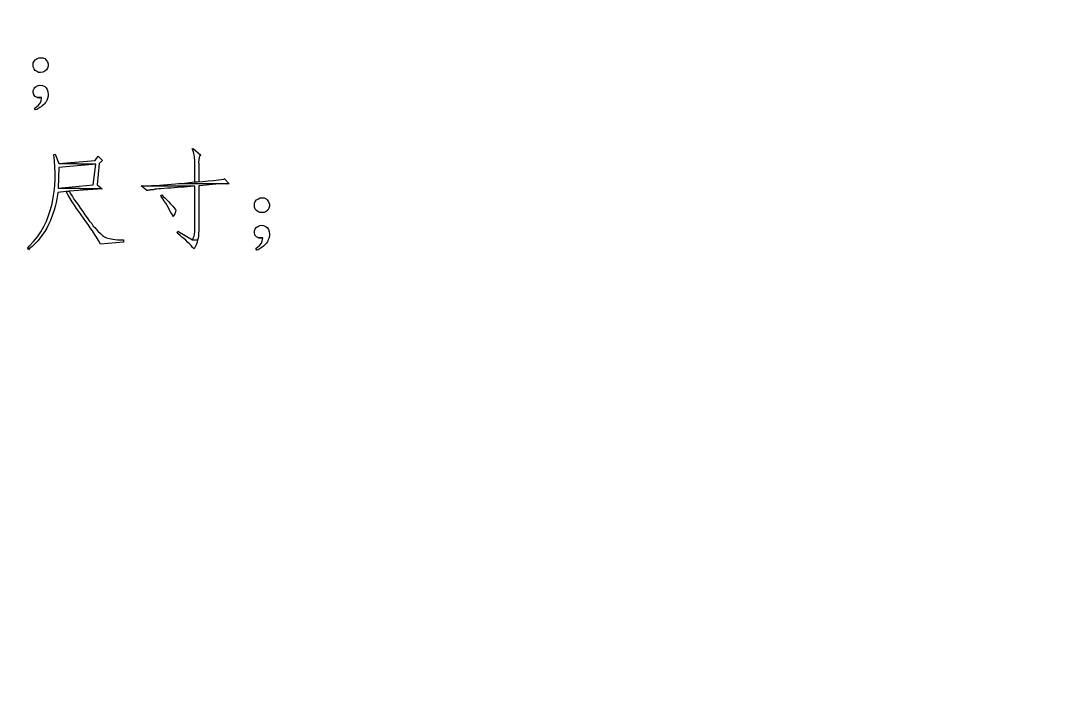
# Model space of a CAD drawing. Header units: centimetres. Extents: x -20.7 to 20.7, y -14.5 to 14.5.
# Drawn here: x -3.41 to 2.17, y -10.92 to -7.31 of the extents above; entities that cross this region are included whole.
import ezdxf

# ---------------------------------------------------------------- set-up
doc = ezdxf.new("R2010")
doc.units = ezdxf.units.CM
doc.header["$MEASUREMENT"] = 0
doc.layers.add('layer 1', color=7, linetype='Continuous')

msp = doc.modelspace()

# ---------------------------------------------------------------- linework, layer by layer
at = {"layer": 'layer 1', "lineweight": 9}
msp.add_open_spline([(19.88612, 13.89874), (19.88612, 13.89874), (-20.11465, 13.89874), (-20.11465, 13.89874), (-20.11465, 13.89874), (-20.11465, 13.89874), (-20.11465, -13.80208), (-20.11465, -13.80208)], degree=3, knots=[0, 0, 0, 0, 0.3333333, 0.3333333, 0.3333333, 0.3333333, 1, 1, 1, 1], dxfattribs=at)
at = {"layer": 'layer 1'}
for points, knots in [([(-3.30197, -7.505), (-3.30197, -7.505), (-3.31043, -7.505), (-3.31043, -7.505), (-3.31043, -7.505), (-3.31043, -7.505), (-3.3189, -7.50923), (-3.3189, -7.50923), (-3.3189, -7.50923), (-3.3189, -7.50923), (-3.32948, -7.51558), (-3.32948, -7.51558), (-3.32948, -7.51558), (-3.32948, -7.51558), (-3.33583, -7.52405), (-3.33583, -7.52405), (-3.33583, -7.52405), (-3.33583, -7.52405), (-3.34007, -7.53251), (-3.34007, -7.53251), (-3.34007, -7.53251), (-3.34007, -7.53251), (-3.34007, -7.55368), (-3.34007, -7.55368), (-3.34007, -7.55368), (-3.34007, -7.55368), (-3.33583, -7.56426), (-3.33583, -7.56426), (-3.33583, -7.56426), (-3.33583, -7.56426), (-3.32948, -7.57273), (-3.32948, -7.57273), (-3.32948, -7.57273), (-3.32948, -7.57273), (-3.32313, -7.57696), (-3.32313, -7.57696), (-3.32313, -7.57696), (-3.32313, -7.57696), (-3.31255, -7.58331), (-3.31255, -7.58331), (-3.31255, -7.58331), (-3.31255, -7.58331), (-3.30197, -7.58331), (-3.30197, -7.58331), (-3.30197, -7.58331), (-3.26457, -7.5861), (-3.24619, -7.54211), (-3.27233, -7.51558), (-3.27233, -7.51558), (-3.27233, -7.51558), (-3.27868, -7.50923), (-3.27868, -7.50923), (-3.27868, -7.50923), (-3.27868, -7.50923), (-3.28927, -7.505), (-3.28927, -7.505), (-3.28927, -7.505), (-3.28927, -7.505), (-3.30197, -7.505), (-3.30197, -7.505)], [0, 0, 0, 0, 0.0625, 0.0625, 0.0625, 0.0625, 0.125, 0.125, 0.125, 0.125, 0.1875, 0.1875, 0.1875, 0.1875, 0.25, 0.25, 0.25, 0.25, 0.3125, 0.3125, 0.3125, 0.3125, 0.375, 0.375, 0.375, 0.375, 0.4375, 0.4375, 0.4375, 0.4375, 0.5, 0.5, 0.5, 0.5, 0.5625, 0.5625, 0.5625, 0.5625, 0.625, 0.625, 0.625, 0.625, 0.6875, 0.6875, 0.6875, 0.6875, 0.75, 0.75, 0.75, 0.75, 0.8125, 0.8125, 0.8125, 0.8125, 0.875, 0.875, 0.875, 0.875, 1, 1, 1, 1]), ([(-3.30408, -7.65105), (-3.30408, -7.65105), (-3.31255, -7.65316), (-3.31255, -7.65316), (-3.31255, -7.65316), (-3.31255, -7.65316), (-3.32313, -7.6574), (-3.32313, -7.6574), (-3.32313, -7.6574), (-3.32313, -7.6574), (-3.3316, -7.66375), (-3.3316, -7.66375), (-3.3316, -7.66375), (-3.3316, -7.66375), (-3.33583, -7.6701), (-3.33583, -7.6701), (-3.33583, -7.6701), (-3.33583, -7.6701), (-3.34007, -7.68068), (-3.34007, -7.68068), (-3.34007, -7.68068), (-3.34007, -7.68068), (-3.34007, -7.69126), (-3.34007, -7.69126), (-3.34007, -7.69126), (-3.34007, -7.69126), (-3.33795, -7.70185), (-3.33795, -7.70185), (-3.33795, -7.70185), (-3.33795, -7.70185), (-3.33795, -7.70396), (-3.33795, -7.70396), (-3.33795, -7.70396), (-3.33795, -7.70396), (-3.32948, -7.71243), (-3.32948, -7.71243), (-3.32948, -7.71243), (-3.32948, -7.71243), (-3.3189, -7.71878), (-3.3189, -7.71878), (-3.3189, -7.71878), (-3.3189, -7.71878), (-3.29562, -7.71878), (-3.29562, -7.71878), (-3.29562, -7.71878), (-3.29562, -7.71878), (-3.29562, -7.7209), (-3.29562, -7.7209), (-3.29562, -7.7209), (-3.29798, -7.74167), (-3.30496, -7.75624), (-3.32313, -7.76746), (-3.32313, -7.76746), (-3.32313, -7.76746), (-3.33372, -7.77593), (-3.33372, -7.77593), (-3.33372, -7.77593), (-3.33372, -7.77593), (-3.32737, -7.7844), (-3.32737, -7.7844), (-3.32737, -7.7844), (-3.32737, -7.7844), (-3.32102, -7.78228), (-3.32102, -7.78228), (-3.32102, -7.78228), (-3.32102, -7.78228), (-3.31043, -7.77593), (-3.31043, -7.77593), (-3.31043, -7.77593), (-3.29399, -7.7652), (-3.27583, -7.75257), (-3.2681, -7.7336), (-3.2681, -7.7336), (-3.2681, -7.7336), (-3.26387, -7.72301), (-3.26387, -7.72301), (-3.26387, -7.72301), (-3.26387, -7.72301), (-3.25963, -7.71031), (-3.25963, -7.71031), (-3.25963, -7.71031), (-3.25963, -7.71031), (-3.25963, -7.69761), (-3.25963, -7.69761), (-3.25963, -7.69761), (-3.25963, -7.69761), (-3.26175, -7.68703), (-3.26175, -7.68703), (-3.26175, -7.68703), (-3.26175, -7.68703), (-3.26598, -7.67433), (-3.26598, -7.67433), (-3.26598, -7.67433), (-3.26598, -7.67433), (-3.27022, -7.66586), (-3.27022, -7.66586), (-3.27022, -7.66586), (-3.27022, -7.66586), (-3.27868, -7.65951), (-3.27868, -7.65951), (-3.27868, -7.65951), (-3.27868, -7.65951), (-3.29138, -7.65316), (-3.29138, -7.65316), (-3.29138, -7.65316), (-3.29138, -7.65316), (-3.30408, -7.65105), (-3.30408, -7.65105)], [0, 0, 0, 0, 0.0357143, 0.0357143, 0.0357143, 0.0357143, 0.0714286, 0.0714286, 0.0714286, 0.0714286, 0.1071429, 0.1071429, 0.1071429, 0.1071429, 0.1428571, 0.1428571, 0.1428571, 0.1428571, 0.1785714, 0.1785714, 0.1785714, 0.1785714, 0.2142857, 0.2142857, 0.2142857, 0.2142857, 0.25, 0.25, 0.25, 0.25, 0.2857143, 0.2857143, 0.2857143, 0.2857143, 0.3214286, 0.3214286, 0.3214286, 0.3214286, 0.3571429, 0.3571429, 0.3571429, 0.3571429, 0.3928571, 0.3928571, 0.3928571, 0.3928571, 0.4285714, 0.4285714, 0.4285714, 0.4285714, 0.4642857, 0.4642857, 0.4642857, 0.4642857, 0.5, 0.5, 0.5, 0.5, 0.5357143, 0.5357143, 0.5357143, 0.5357143, 0.5714286, 0.5714286, 0.5714286, 0.5714286, 0.6071429, 0.6071429, 0.6071429, 0.6071429, 0.6428571, 0.6428571, 0.6428571, 0.6428571, 0.6785714, 0.6785714, 0.6785714, 0.6785714, 0.7142857, 0.7142857, 0.7142857, 0.7142857, 0.75, 0.75, 0.75, 0.75, 0.7857143, 0.7857143, 0.7857143, 0.7857143, 0.8214286, 0.8214286, 0.8214286, 0.8214286, 0.8571429, 0.8571429, 0.8571429, 0.8571429, 0.8928571, 0.8928571, 0.8928571, 0.8928571, 0.9285714, 0.9285714, 0.9285714, 0.9285714, 1, 1, 1, 1]), ([(-3.3189, -7.71878), (-3.3189, -7.71878), (-3.31678, -7.71878), (-3.31678, -7.71878), (-3.31678, -7.71878), (-3.31678, -7.71878), (-3.3062, -7.7209), (-3.3062, -7.7209), (-3.3062, -7.7209), (-3.3062, -7.7209), (-3.29562, -7.71878), (-3.29562, -7.71878), (-3.29562, -7.71878), (-3.29562, -7.71878), (-3.3189, -7.71878), (-3.3189, -7.71878)], [0, 0, 0, 0, 0.2, 0.2, 0.2, 0.2, 0.4, 0.4, 0.4, 0.4, 0.6, 0.6, 0.6, 0.6, 1, 1, 1, 1]), ([(-3.22365, -8.02146), (-3.22365, -8.02146), (-3.23, -8.02358), (-3.23, -8.02358), (-3.23, -8.02358), (-3.23, -8.02358), (-3.23, -8.0257), (-3.23, -8.0257), (-3.23, -8.0257), (-3.20834, -8.19492), (-3.23321, -8.39036), (-3.36123, -8.51465), (-3.36123, -8.51465), (-3.36123, -8.51465), (-3.3697, -8.52523), (-3.3697, -8.52523), (-3.3697, -8.52523), (-3.3697, -8.52523), (-3.36547, -8.5337), (-3.36547, -8.5337), (-3.36547, -8.5337), (-3.36547, -8.5337), (-3.36123, -8.52946), (-3.36123, -8.52946), (-3.36123, -8.52946), (-3.27286, -8.45788), (-3.22552, -8.35036), (-3.21095, -8.23948), (-3.21095, -8.23948), (-3.21095, -8.23948), (-3.20883, -8.22678), (-3.20883, -8.22678), (-3.20883, -8.22678), (-3.20883, -8.22678), (-3.16438, -8.22255), (-3.16438, -8.22255), (-3.16438, -8.22255), (-3.16438, -8.22255), (-3.14745, -8.22043), (-3.14745, -8.22043), (-3.14745, -8.22043), (-3.14745, -8.22043), (-2.97177, -8.20773), (-2.97177, -8.20773), (-2.97177, -8.20773), (-2.97177, -8.20773), (-3.20672, -8.2035), (-3.20672, -8.2035), (-3.20672, -8.2035), (-3.20672, -8.2035), (-3.20248, -8.09343), (-3.20248, -8.09343), (-3.20248, -8.09343), (-3.20248, -8.09343), (-3.00563, -8.07438), (-3.00563, -8.07438), (-3.00563, -8.07438), (-3.00563, -8.07438), (-3.20248, -8.07226), (-3.20248, -8.07226), (-3.20248, -8.07226), (-3.20248, -8.07226), (-3.22365, -8.02146), (-3.22365, -8.02146)], [0, 0, 0, 0, 0.0588235, 0.0588235, 0.0588235, 0.0588235, 0.1176471, 0.1176471, 0.1176471, 0.1176471, 0.1764706, 0.1764706, 0.1764706, 0.1764706, 0.2352941, 0.2352941, 0.2352941, 0.2352941, 0.2941176, 0.2941176, 0.2941176, 0.2941176, 0.3529412, 0.3529412, 0.3529412, 0.3529412, 0.4117647, 0.4117647, 0.4117647, 0.4117647, 0.4705882, 0.4705882, 0.4705882, 0.4705882, 0.5294118, 0.5294118, 0.5294118, 0.5294118, 0.5882353, 0.5882353, 0.5882353, 0.5882353, 0.6470588, 0.6470588, 0.6470588, 0.6470588, 0.7058824, 0.7058824, 0.7058824, 0.7058824, 0.7647059, 0.7647059, 0.7647059, 0.7647059, 0.8235294, 0.8235294, 0.8235294, 0.8235294, 0.8823529, 0.8823529, 0.8823529, 0.8823529, 1, 1, 1, 1]), ([(-2.99293, -8.03205), (-2.99293, -8.03205), (-3.00775, -8.05533), (-3.00775, -8.05533), (-3.00775, -8.05533), (-3.00775, -8.05533), (-3.20248, -8.07226), (-3.20248, -8.07226), (-3.20248, -8.07226), (-3.20248, -8.07226), (-3.00563, -8.07438), (-3.00563, -8.07438), (-3.00563, -8.07438), (-3.00563, -8.07438), (-3.01833, -8.18656), (-3.01833, -8.18656), (-3.01833, -8.18656), (-3.01833, -8.18656), (-3.20672, -8.2035), (-3.20672, -8.2035), (-3.20672, -8.2035), (-3.20672, -8.2035), (-2.97177, -8.20773), (-2.97177, -8.20773), (-2.97177, -8.20773), (-2.97177, -8.20773), (-2.99717, -8.18656), (-2.99717, -8.18656), (-2.99717, -8.18656), (-2.99717, -8.18656), (-2.98658, -8.07226), (-2.98658, -8.07226), (-2.98658, -8.07226), (-2.98658, -8.07226), (-2.96965, -8.05533), (-2.96965, -8.05533), (-2.96965, -8.05533), (-2.96965, -8.05533), (-2.99293, -8.03205), (-2.99293, -8.03205)], [0, 0, 0, 0, 0.0909091, 0.0909091, 0.0909091, 0.0909091, 0.1818182, 0.1818182, 0.1818182, 0.1818182, 0.2727273, 0.2727273, 0.2727273, 0.2727273, 0.3636364, 0.3636364, 0.3636364, 0.3636364, 0.4545455, 0.4545455, 0.4545455, 0.4545455, 0.5454545, 0.5454545, 0.5454545, 0.5454545, 0.6363636, 0.6363636, 0.6363636, 0.6363636, 0.7272727, 0.7272727, 0.7272727, 0.7272727, 0.8181818, 0.8181818, 0.8181818, 0.8181818, 1, 1, 1, 1]), ([(-2.48282, -7.99183), (-2.48282, -7.99183), (-2.48917, -7.99394), (-2.48917, -7.99394), (-2.48917, -7.99394), (-2.48917, -7.99394), (-2.48493, -8.00029), (-2.48493, -8.00029), (-2.48493, -8.00029), (-2.47594, -8.02365), (-2.47502, -8.04531), (-2.47435, -8.07014), (-2.47435, -8.07014), (-2.47435, -8.07014), (-2.47435, -8.17174), (-2.47435, -8.17174), (-2.47435, -8.17174), (-2.47435, -8.17174), (-2.45318, -8.16963), (-2.45318, -8.16963), (-2.45318, -8.16963), (-2.45318, -8.16963), (-2.45318, -8.07226), (-2.45318, -8.07226), (-2.45318, -8.07226), (-2.45318, -8.07226), (-2.4553, -8.06591), (-2.4553, -8.06591), (-2.4553, -8.06591), (-2.4553, -8.06591), (-2.45318, -8.05109), (-2.45318, -8.05109), (-2.45318, -8.05109), (-2.45318, -8.05109), (-2.45107, -8.04051), (-2.45107, -8.04051), (-2.45107, -8.04051), (-2.45107, -8.04051), (-2.44895, -8.03204), (-2.44895, -8.03204), (-2.44895, -8.03204), (-2.44895, -8.03204), (-2.4426, -8.02781), (-2.4426, -8.02781), (-2.4426, -8.02781), (-2.4426, -8.02781), (-2.48282, -7.99183), (-2.48282, -7.99183)], [0, 0, 0, 0, 0.0769231, 0.0769231, 0.0769231, 0.0769231, 0.1538462, 0.1538462, 0.1538462, 0.1538462, 0.2307692, 0.2307692, 0.2307692, 0.2307692, 0.3076923, 0.3076923, 0.3076923, 0.3076923, 0.3846154, 0.3846154, 0.3846154, 0.3846154, 0.4615385, 0.4615385, 0.4615385, 0.4615385, 0.5384615, 0.5384615, 0.5384615, 0.5384615, 0.6153846, 0.6153846, 0.6153846, 0.6153846, 0.6923077, 0.6923077, 0.6923077, 0.6923077, 0.7692308, 0.7692308, 0.7692308, 0.7692308, 0.8461538, 0.8461538, 0.8461538, 0.8461538, 1, 1, 1, 1]), ([(-2.76222, -8.1908), (-2.76222, -8.1908), (-2.73258, -8.2162), (-2.73258, -8.2162), (-2.73258, -8.2162), (-2.73258, -8.2162), (-2.72623, -8.2162), (-2.72623, -8.2162), (-2.72623, -8.2162), (-2.72623, -8.2162), (-2.722, -8.21408), (-2.722, -8.21408), (-2.722, -8.21408), (-2.722, -8.21408), (-2.71565, -8.21408), (-2.71565, -8.21408), (-2.71565, -8.21408), (-2.71565, -8.21408), (-2.71142, -8.21196), (-2.71142, -8.21196), (-2.71142, -8.21196), (-2.71142, -8.21196), (-2.6966, -8.21196), (-2.6966, -8.21196), (-2.6966, -8.21196), (-2.6966, -8.21196), (-2.68813, -8.20985), (-2.68813, -8.20985), (-2.68813, -8.20985), (-2.68813, -8.20985), (-2.67755, -8.20985), (-2.67755, -8.20985), (-2.67755, -8.20985), (-2.67755, -8.20985), (-2.66697, -8.20773), (-2.66697, -8.20773), (-2.66697, -8.20773), (-2.66697, -8.20773), (-2.65638, -8.20773), (-2.65638, -8.20773), (-2.65638, -8.20773), (-2.61109, -8.20325), (-2.56, -8.19947), (-2.51457, -8.19715), (-2.51457, -8.19715), (-2.51457, -8.19715), (-2.49552, -8.19503), (-2.49552, -8.19503), (-2.49552, -8.19503), (-2.49552, -8.19503), (-2.47435, -8.19291), (-2.47435, -8.19291), (-2.47435, -8.19291), (-2.47435, -8.19291), (-2.75375, -8.1908), (-2.75375, -8.1908), (-2.75375, -8.1908), (-2.75375, -8.1908), (-2.75798, -8.1908), (-2.75798, -8.1908), (-2.75798, -8.1908), (-2.75798, -8.1908), (-2.76222, -8.1908), (-2.76222, -8.1908)], [0, 0, 0, 0, 0.0588235, 0.0588235, 0.0588235, 0.0588235, 0.1176471, 0.1176471, 0.1176471, 0.1176471, 0.1764706, 0.1764706, 0.1764706, 0.1764706, 0.2352941, 0.2352941, 0.2352941, 0.2352941, 0.2941176, 0.2941176, 0.2941176, 0.2941176, 0.3529412, 0.3529412, 0.3529412, 0.3529412, 0.4117647, 0.4117647, 0.4117647, 0.4117647, 0.4705882, 0.4705882, 0.4705882, 0.4705882, 0.5294118, 0.5294118, 0.5294118, 0.5294118, 0.5882353, 0.5882353, 0.5882353, 0.5882353, 0.6470588, 0.6470588, 0.6470588, 0.6470588, 0.7058824, 0.7058824, 0.7058824, 0.7058824, 0.7647059, 0.7647059, 0.7647059, 0.7647059, 0.8235294, 0.8235294, 0.8235294, 0.8235294, 0.8823529, 0.8823529, 0.8823529, 0.8823529, 1, 1, 1, 1]), ([(-2.56113, -8.1781), (-2.56113, -8.1781), (-2.57807, -8.18021), (-2.57807, -8.18021), (-2.57807, -8.18021), (-2.63448, -8.18437), (-2.69314, -8.19178), (-2.74952, -8.1908), (-2.74952, -8.1908), (-2.74952, -8.1908), (-2.75375, -8.1908), (-2.75375, -8.1908), (-2.75375, -8.1908), (-2.75375, -8.1908), (-2.47435, -8.19291), (-2.47435, -8.19291), (-2.47435, -8.19291), (-2.47435, -8.19291), (-2.47435, -8.43845), (-2.47435, -8.43845), (-2.47435, -8.43845), (-2.47435, -8.43845), (-2.47647, -8.45115), (-2.47647, -8.45115), (-2.47647, -8.45115), (-2.47647, -8.45115), (-2.47858, -8.46173), (-2.47858, -8.46173), (-2.47858, -8.46173), (-2.47858, -8.46173), (-2.48282, -8.47231), (-2.48282, -8.47231), (-2.48282, -8.47231), (-2.48282, -8.47231), (-2.48705, -8.48078), (-2.48705, -8.48078), (-2.48705, -8.48078), (-2.48705, -8.48078), (-2.45953, -8.4829), (-2.45953, -8.4829), (-2.45953, -8.4829), (-2.45953, -8.4829), (-2.45742, -8.47231), (-2.45742, -8.47231), (-2.45742, -8.47231), (-2.45742, -8.47231), (-2.4553, -8.45961), (-2.4553, -8.45961), (-2.4553, -8.45961), (-2.4553, -8.45961), (-2.4553, -8.4448), (-2.4553, -8.4448), (-2.4553, -8.4448), (-2.4553, -8.4448), (-2.45318, -8.4321), (-2.45318, -8.4321), (-2.45318, -8.4321), (-2.45318, -8.4321), (-2.45318, -8.1908), (-2.45318, -8.1908), (-2.45318, -8.1908), (-2.45318, -8.1908), (-2.44895, -8.1908), (-2.44895, -8.1908), (-2.44895, -8.1908), (-2.40482, -8.186), (-2.35352, -8.18011), (-2.30925, -8.18021), (-2.30925, -8.18021), (-2.30925, -8.18021), (-2.3029, -8.18021), (-2.3029, -8.18021), (-2.3029, -8.18021), (-2.3029, -8.18021), (-2.56113, -8.1781), (-2.56113, -8.1781)], [0, 0, 0, 0, 0.05, 0.05, 0.05, 0.05, 0.1, 0.1, 0.1, 0.1, 0.15, 0.15, 0.15, 0.15, 0.2, 0.2, 0.2, 0.2, 0.25, 0.25, 0.25, 0.25, 0.3, 0.3, 0.3, 0.3, 0.35, 0.35, 0.35, 0.35, 0.4, 0.4, 0.4, 0.4, 0.45, 0.45, 0.45, 0.45, 0.5, 0.5, 0.5, 0.5, 0.55, 0.55, 0.55, 0.55, 0.6, 0.6, 0.6, 0.6, 0.65, 0.65, 0.65, 0.65, 0.7, 0.7, 0.7, 0.7, 0.75, 0.75, 0.75, 0.75, 0.8, 0.8, 0.8, 0.8, 0.85, 0.85, 0.85, 0.85, 0.9, 0.9, 0.9, 0.9, 1, 1, 1, 1]), ([(-2.31772, -8.1527), (-2.31772, -8.1527), (-2.31983, -8.15481), (-2.31983, -8.15481), (-2.31983, -8.15481), (-2.39279, -8.16765), (-2.47022, -8.16832), (-2.5442, -8.1781), (-2.5442, -8.1781), (-2.5442, -8.1781), (-2.56113, -8.1781), (-2.56113, -8.1781), (-2.56113, -8.1781), (-2.56113, -8.1781), (-2.3029, -8.18021), (-2.3029, -8.18021), (-2.3029, -8.18021), (-2.3029, -8.18021), (-2.2902, -8.18021), (-2.2902, -8.18021), (-2.2902, -8.18021), (-2.2902, -8.18021), (-2.31772, -8.1527), (-2.31772, -8.1527)], [0, 0, 0, 0, 0.1428571, 0.1428571, 0.1428571, 0.1428571, 0.2857143, 0.2857143, 0.2857143, 0.2857143, 0.4285714, 0.4285714, 0.4285714, 0.4285714, 0.5714286, 0.5714286, 0.5714286, 0.5714286, 0.7142857, 0.7142857, 0.7142857, 0.7142857, 1, 1, 1, 1]), ([(-3.14745, -8.22043), (-3.14745, -8.22043), (-3.16438, -8.22255), (-3.16438, -8.22255), (-3.16438, -8.22255), (-3.16438, -8.22255), (-3.16227, -8.22466), (-3.16227, -8.22466), (-3.16227, -8.22466), (-3.11214, -8.3173), (-3.02881, -8.4129), (-2.98235, -8.49983), (-2.98235, -8.49983), (-2.98235, -8.49983), (-2.98023, -8.50406), (-2.98023, -8.50406), (-2.98023, -8.50406), (-2.98023, -8.50406), (-2.85747, -8.49348), (-2.85747, -8.49348), (-2.85747, -8.49348), (-2.85747, -8.49348), (-2.85747, -8.48078), (-2.85747, -8.48078), (-2.85747, -8.48078), (-2.85747, -8.48078), (-2.88922, -8.48078), (-2.88922, -8.48078), (-2.88922, -8.48078), (-2.96362, -8.46981), (-2.9602, -8.47051), (-3.00987, -8.41516), (-3.00987, -8.41516), (-3.00987, -8.41516), (-3.01833, -8.4067), (-3.01833, -8.4067), (-3.01833, -8.4067), (-3.01833, -8.4067), (-3.0268, -8.394), (-3.0268, -8.394), (-3.0268, -8.394), (-3.0625, -8.35406), (-3.08896, -8.30531), (-3.12205, -8.26276), (-3.12205, -8.26276), (-3.12205, -8.26276), (-3.13052, -8.24795), (-3.13052, -8.24795), (-3.13052, -8.24795), (-3.13052, -8.24795), (-3.13898, -8.23525), (-3.13898, -8.23525), (-3.13898, -8.23525), (-3.13898, -8.23525), (-3.14745, -8.22043), (-3.14745, -8.22043)], [0, 0, 0, 0, 0.0666667, 0.0666667, 0.0666667, 0.0666667, 0.1333333, 0.1333333, 0.1333333, 0.1333333, 0.2, 0.2, 0.2, 0.2, 0.2666667, 0.2666667, 0.2666667, 0.2666667, 0.3333333, 0.3333333, 0.3333333, 0.3333333, 0.4, 0.4, 0.4, 0.4, 0.4666667, 0.4666667, 0.4666667, 0.4666667, 0.5333333, 0.5333333, 0.5333333, 0.5333333, 0.6, 0.6, 0.6, 0.6, 0.6666667, 0.6666667, 0.6666667, 0.6666667, 0.7333333, 0.7333333, 0.7333333, 0.7333333, 0.8, 0.8, 0.8, 0.8, 0.8666667, 0.8666667, 0.8666667, 0.8666667, 1, 1, 1, 1]), ([(-2.65215, -8.23948), (-2.65215, -8.23948), (-2.65638, -8.24371), (-2.65638, -8.24371), (-2.65638, -8.24371), (-2.65638, -8.24371), (-2.65427, -8.24795), (-2.65427, -8.24795), (-2.65427, -8.24795), (-2.63134, -8.28104), (-2.61511, -8.31377), (-2.595, -8.34743), (-2.595, -8.34743), (-2.595, -8.34743), (-2.59077, -8.35801), (-2.59077, -8.35801), (-2.59077, -8.35801), (-2.59077, -8.35801), (-2.58865, -8.35166), (-2.58865, -8.35166), (-2.58865, -8.35166), (-2.58865, -8.35166), (-2.5823, -8.34108), (-2.5823, -8.34108), (-2.5823, -8.34108), (-2.5823, -8.34108), (-2.57807, -8.3305), (-2.57807, -8.3305), (-2.57807, -8.3305), (-2.57807, -8.3305), (-2.57595, -8.31991), (-2.57595, -8.31991), (-2.57595, -8.31991), (-2.57595, -8.31991), (-2.58018, -8.31568), (-2.58018, -8.31568), (-2.58018, -8.31568), (-2.59673, -8.29419), (-2.61599, -8.27546), (-2.63522, -8.25641), (-2.63522, -8.25641), (-2.63522, -8.25641), (-2.64368, -8.24795), (-2.64368, -8.24795), (-2.64368, -8.24795), (-2.64368, -8.24795), (-2.65215, -8.23948), (-2.65215, -8.23948)], [0, 0, 0, 0, 0.0769231, 0.0769231, 0.0769231, 0.0769231, 0.1538462, 0.1538462, 0.1538462, 0.1538462, 0.2307692, 0.2307692, 0.2307692, 0.2307692, 0.3076923, 0.3076923, 0.3076923, 0.3076923, 0.3846154, 0.3846154, 0.3846154, 0.3846154, 0.4615385, 0.4615385, 0.4615385, 0.4615385, 0.5384615, 0.5384615, 0.5384615, 0.5384615, 0.6153846, 0.6153846, 0.6153846, 0.6153846, 0.6923077, 0.6923077, 0.6923077, 0.6923077, 0.7692308, 0.7692308, 0.7692308, 0.7692308, 0.8461538, 0.8461538, 0.8461538, 0.8461538, 1, 1, 1, 1]), ([(-2.11663, -8.25641), (-2.11663, -8.25641), (-2.1251, -8.25641), (-2.1251, -8.25641), (-2.1251, -8.25641), (-2.1251, -8.25641), (-2.13357, -8.26065), (-2.13357, -8.26065), (-2.13357, -8.26065), (-2.13357, -8.26065), (-2.14415, -8.267), (-2.14415, -8.267), (-2.14415, -8.267), (-2.14415, -8.267), (-2.1505, -8.27546), (-2.1505, -8.27546), (-2.1505, -8.27546), (-2.1505, -8.27546), (-2.15473, -8.28393), (-2.15473, -8.28393), (-2.15473, -8.28393), (-2.15473, -8.28393), (-2.15473, -8.3051), (-2.15473, -8.3051), (-2.15473, -8.3051), (-2.15473, -8.3051), (-2.1505, -8.31568), (-2.1505, -8.31568), (-2.1505, -8.31568), (-2.1505, -8.31568), (-2.14415, -8.32415), (-2.14415, -8.32415), (-2.14415, -8.32415), (-2.14415, -8.32415), (-2.1378, -8.32838), (-2.1378, -8.32838), (-2.1378, -8.32838), (-2.1378, -8.32838), (-2.12722, -8.33473), (-2.12722, -8.33473), (-2.12722, -8.33473), (-2.12722, -8.33473), (-2.11663, -8.33473), (-2.11663, -8.33473), (-2.11663, -8.33473), (-2.07924, -8.33752), (-2.06086, -8.29352), (-2.087, -8.267), (-2.087, -8.267), (-2.087, -8.267), (-2.09335, -8.26065), (-2.09335, -8.26065), (-2.09335, -8.26065), (-2.09335, -8.26065), (-2.10393, -8.25641), (-2.10393, -8.25641), (-2.10393, -8.25641), (-2.10393, -8.25641), (-2.11663, -8.25641), (-2.11663, -8.25641)], [0, 0, 0, 0, 0.0625, 0.0625, 0.0625, 0.0625, 0.125, 0.125, 0.125, 0.125, 0.1875, 0.1875, 0.1875, 0.1875, 0.25, 0.25, 0.25, 0.25, 0.3125, 0.3125, 0.3125, 0.3125, 0.375, 0.375, 0.375, 0.375, 0.4375, 0.4375, 0.4375, 0.4375, 0.5, 0.5, 0.5, 0.5, 0.5625, 0.5625, 0.5625, 0.5625, 0.625, 0.625, 0.625, 0.625, 0.6875, 0.6875, 0.6875, 0.6875, 0.75, 0.75, 0.75, 0.75, 0.8125, 0.8125, 0.8125, 0.8125, 0.875, 0.875, 0.875, 0.875, 1, 1, 1, 1]), ([(-2.11875, -8.40246), (-2.11875, -8.40246), (-2.12722, -8.40458), (-2.12722, -8.40458), (-2.12722, -8.40458), (-2.12722, -8.40458), (-2.1378, -8.40881), (-2.1378, -8.40881), (-2.1378, -8.40881), (-2.1378, -8.40881), (-2.14627, -8.41516), (-2.14627, -8.41516), (-2.14627, -8.41516), (-2.14627, -8.41516), (-2.1505, -8.42151), (-2.1505, -8.42151), (-2.1505, -8.42151), (-2.1505, -8.42151), (-2.15473, -8.4321), (-2.15473, -8.4321), (-2.15473, -8.4321), (-2.15473, -8.4321), (-2.15473, -8.44268), (-2.15473, -8.44268), (-2.15473, -8.44268), (-2.15473, -8.44268), (-2.15262, -8.45326), (-2.15262, -8.45326), (-2.15262, -8.45326), (-2.15262, -8.45326), (-2.15262, -8.45538), (-2.15262, -8.45538), (-2.15262, -8.45538), (-2.15262, -8.45538), (-2.14415, -8.46385), (-2.14415, -8.46385), (-2.14415, -8.46385), (-2.14415, -8.46385), (-2.13357, -8.4702), (-2.13357, -8.4702), (-2.13357, -8.4702), (-2.13357, -8.4702), (-2.11028, -8.4702), (-2.11028, -8.4702), (-2.11028, -8.4702), (-2.11028, -8.4702), (-2.11028, -8.47231), (-2.11028, -8.47231), (-2.11028, -8.47231), (-2.11265, -8.49309), (-2.11963, -8.5077), (-2.1378, -8.51888), (-2.1378, -8.51888), (-2.1378, -8.51888), (-2.14838, -8.52735), (-2.14838, -8.52735), (-2.14838, -8.52735), (-2.14838, -8.52735), (-2.14203, -8.53581), (-2.14203, -8.53581), (-2.14203, -8.53581), (-2.14203, -8.53581), (-2.13568, -8.5337), (-2.13568, -8.5337), (-2.13568, -8.5337), (-2.13568, -8.5337), (-2.1251, -8.52735), (-2.1251, -8.52735), (-2.1251, -8.52735), (-2.10866, -8.51662), (-2.09049, -8.50399), (-2.08277, -8.48501), (-2.08277, -8.48501), (-2.08277, -8.48501), (-2.07853, -8.47443), (-2.07853, -8.47443), (-2.07853, -8.47443), (-2.07853, -8.47443), (-2.0743, -8.46173), (-2.0743, -8.46173), (-2.0743, -8.46173), (-2.0743, -8.46173), (-2.0743, -8.44903), (-2.0743, -8.44903), (-2.0743, -8.44903), (-2.0743, -8.44903), (-2.07642, -8.43845), (-2.07642, -8.43845), (-2.07642, -8.43845), (-2.07642, -8.43845), (-2.08065, -8.42575), (-2.08065, -8.42575), (-2.08065, -8.42575), (-2.08065, -8.42575), (-2.08488, -8.41728), (-2.08488, -8.41728), (-2.08488, -8.41728), (-2.08488, -8.41728), (-2.09335, -8.41093), (-2.09335, -8.41093), (-2.09335, -8.41093), (-2.09335, -8.41093), (-2.10605, -8.40458), (-2.10605, -8.40458), (-2.10605, -8.40458), (-2.10605, -8.40458), (-2.11875, -8.40246), (-2.11875, -8.40246)], [0, 0, 0, 0, 0.0357143, 0.0357143, 0.0357143, 0.0357143, 0.0714286, 0.0714286, 0.0714286, 0.0714286, 0.1071429, 0.1071429, 0.1071429, 0.1071429, 0.1428571, 0.1428571, 0.1428571, 0.1428571, 0.1785714, 0.1785714, 0.1785714, 0.1785714, 0.2142857, 0.2142857, 0.2142857, 0.2142857, 0.25, 0.25, 0.25, 0.25, 0.2857143, 0.2857143, 0.2857143, 0.2857143, 0.3214286, 0.3214286, 0.3214286, 0.3214286, 0.3571429, 0.3571429, 0.3571429, 0.3571429, 0.3928571, 0.3928571, 0.3928571, 0.3928571, 0.4285714, 0.4285714, 0.4285714, 0.4285714, 0.4642857, 0.4642857, 0.4642857, 0.4642857, 0.5, 0.5, 0.5, 0.5, 0.5357143, 0.5357143, 0.5357143, 0.5357143, 0.5714286, 0.5714286, 0.5714286, 0.5714286, 0.6071429, 0.6071429, 0.6071429, 0.6071429, 0.6428571, 0.6428571, 0.6428571, 0.6428571, 0.6785714, 0.6785714, 0.6785714, 0.6785714, 0.7142857, 0.7142857, 0.7142857, 0.7142857, 0.75, 0.75, 0.75, 0.75, 0.7857143, 0.7857143, 0.7857143, 0.7857143, 0.8214286, 0.8214286, 0.8214286, 0.8214286, 0.8571429, 0.8571429, 0.8571429, 0.8571429, 0.8928571, 0.8928571, 0.8928571, 0.8928571, 0.9285714, 0.9285714, 0.9285714, 0.9285714, 1, 1, 1, 1]), ([(-2.56537, -8.43421), (-2.56537, -8.43421), (-2.5696, -8.44268), (-2.5696, -8.44268), (-2.5696, -8.44268), (-2.5696, -8.44268), (-2.56325, -8.44903), (-2.56325, -8.44903), (-2.56325, -8.44903), (-2.53813, -8.47048), (-2.50712, -8.49514), (-2.48705, -8.521), (-2.48705, -8.521), (-2.48705, -8.521), (-2.47858, -8.52946), (-2.47858, -8.52946), (-2.47858, -8.52946), (-2.47858, -8.52946), (-2.46588, -8.50406), (-2.46588, -8.50406), (-2.46588, -8.50406), (-2.46588, -8.50406), (-2.46165, -8.49348), (-2.46165, -8.49348), (-2.46165, -8.49348), (-2.46165, -8.49348), (-2.45953, -8.4829), (-2.45953, -8.4829), (-2.45953, -8.4829), (-2.45953, -8.4829), (-2.48705, -8.48078), (-2.48705, -8.48078), (-2.48705, -8.48078), (-2.48705, -8.48078), (-2.56537, -8.43421), (-2.56537, -8.43421)], [0, 0, 0, 0, 0.1, 0.1, 0.1, 0.1, 0.2, 0.2, 0.2, 0.2, 0.3, 0.3, 0.3, 0.3, 0.4, 0.4, 0.4, 0.4, 0.5, 0.5, 0.5, 0.5, 0.6, 0.6, 0.6, 0.6, 0.7, 0.7, 0.7, 0.7, 0.8, 0.8, 0.8, 0.8, 1, 1, 1, 1]), ([(-2.13357, -8.4702), (-2.13357, -8.4702), (-2.13145, -8.4702), (-2.13145, -8.4702), (-2.13145, -8.4702), (-2.13145, -8.4702), (-2.12087, -8.47231), (-2.12087, -8.47231), (-2.12087, -8.47231), (-2.12087, -8.47231), (-2.11028, -8.4702), (-2.11028, -8.4702), (-2.11028, -8.4702), (-2.11028, -8.4702), (-2.13357, -8.4702), (-2.13357, -8.4702)], [0, 0, 0, 0, 0.2, 0.2, 0.2, 0.2, 0.4, 0.4, 0.4, 0.4, 0.6, 0.6, 0.6, 0.6, 1, 1, 1, 1])]:
    msp.add_open_spline(points, degree=3, knots=knots, dxfattribs=at)

doc.saveas('drawing.dxf')
